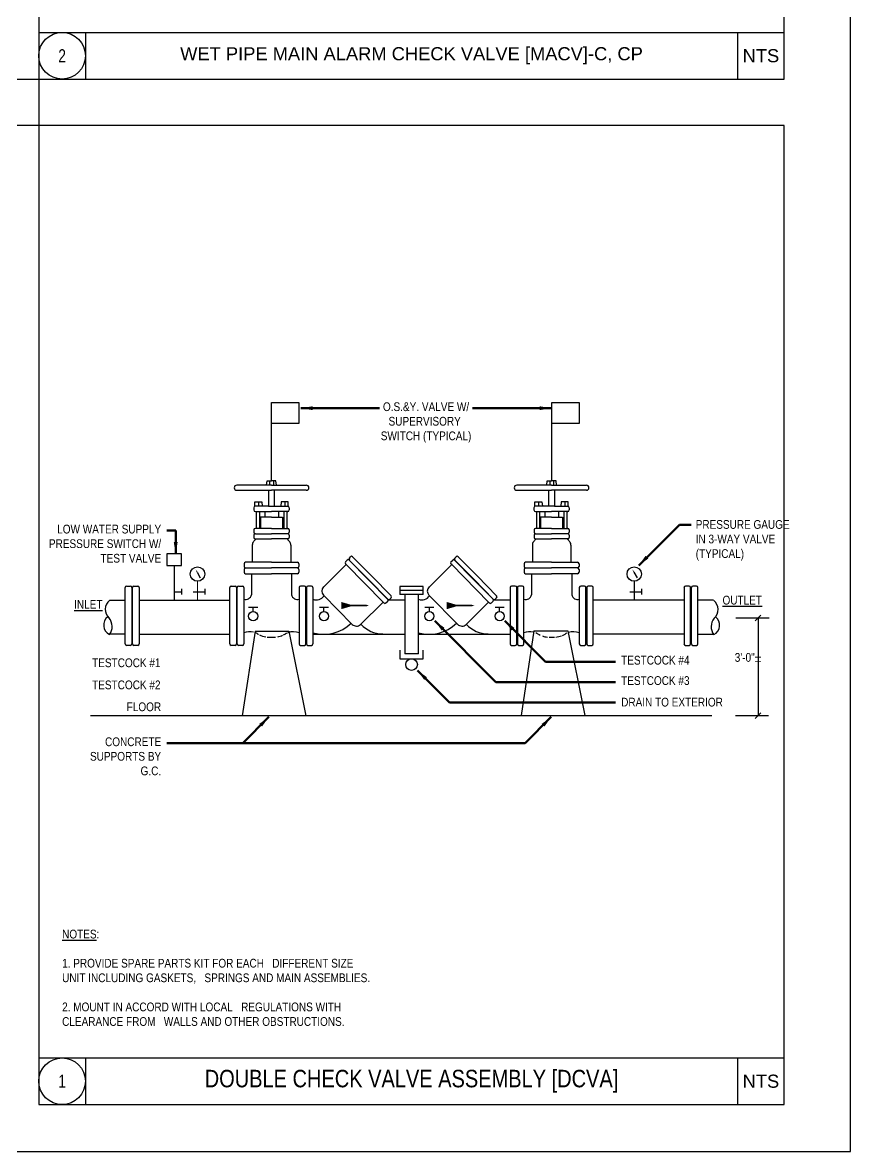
# Model space of a CAD drawing. Extents: x 2014.8 to 2046.4, y 1461.6 to 1484.9.
# Drawn here: x 2037.55 to 2046.44, y 1461.6 to 1473.71 of the extents above; entities that cross this region are included whole.
import ezdxf
from ezdxf.enums import TextEntityAlignment as Align

# ---------------------------------------------------------------- set-up
doc = ezdxf.new("R2010")
doc.units = 0
doc.header["$LTSCALE"] = 0.375
doc.header["$MEASUREMENT"] = 0
for name, color, linetype in [('G-ANNO-TEXT', 70, 'Continuous'), ('G-DETL', 12, 'Continuous'), ('G-DETL-BORD', 1, 'Continuous')]:
    doc.layers.add(name, color=color, linetype=linetype)
doc.styles.add('Arial', font='arial.ttf')
doc.styles.add('Arial Narrow', font='ARIALN.TTF')
doc.dimstyles.new('RWS-ANNOTATIVE', dxfattribs={"dimscale": 0, "dimtxt": 0.09375, "dimasz": 0.125, "dimexe": 0.0625, "dimexo": 0.0625, "dimgap": 0.09375, "dimtad": 1, "dimdec": 4, "dimzin": 3, "dimdsep": 46, "dimlunit": 4, "dimtxsty": 'Arial', "dimblk": 'OBLIQUE', "dimcen": 0.09375, "dimdle": 0.0625, "dimclrd": 256, "dimclre": 256, "dimclrt": 256, "dimadec": 4, "dimazin": 0, "dimtfac": 0.8, "dimtdec": 4, "dimtix": 1, "dimtofl": 0, "dimtmove": 1, "dimatfit": 0, "dimfxl": 1, "dimfrac": 1, "dimtolj": 1, "dimtzin": 0, "dimlwd": -1, "dimlwe": -1, "dimarcsym": 0})

# ---------------------------------------------------------------- blocks, each defined once
blk = doc.blocks.new('_Oblique')
at = {"color": 0, "linetype": 'ByBlock', "lineweight": -2}
blk.add_line((-0.5, -0.5), (0.5, 0.5), dxfattribs=at)

msp = doc.modelspace()

# ---------------------------------------------------------------- linework, layer by layer
at = {"layer": 'DEFPOINTS'}
for points in [[(2014.814, 1461.601), (2046.439, 1461.601), (2046.439, 1484.851), (2014.814, 1484.851)], [(2037.728, 1472.604), (2037.228, 1472.604), (2037.228, 1473.104), (2037.728, 1473.104)], [(2037.728, 1472.604), (2037.228, 1472.604), (2037.228, 1473.104), (2037.728, 1473.104)]]:
    msp.add_lwpolyline(points, close=True, dxfattribs=at)
at = {"layer": 'G-ANNO-TEXT'}
for p, q in [((2045.21, 1467.323), (2045.566, 1467.323)), ((2045.416, 1467.292), (2045.478, 1467.354)), ((2045.447, 1467.323), (2045.447, 1466.275)), ((2045.205, 1466.275), (2045.56, 1466.275)), ((2045.416, 1466.243), (2045.478, 1466.306))]:
    msp.add_line(p, q, dxfattribs=at)
for points in [[(2040.009, 1467.292, 0, 0.0312, 0), (2039.933, 1467.238, 0, 0, 0), (2039.384, 1466.854, 0, 0, 0), (2039.103, 1466.854, 0, 0, 0)], [(2040.759, 1467.292, 0, 0.0312, 0), (2040.675, 1467.25, 0, 0, 0), (2039.384, 1466.604, 0, 0, 0), (2039.103, 1466.604, 0, 0, 0)]]:
    msp.add_lwpolyline(points, format="xyseb", dxfattribs=at)
at = {"layer": 'G-DETL'}
for p, q in [((2040.227, 1469.635), (2040.518, 1469.635)), ((2040.227, 1468.793), (2040.227, 1469.635)), ((2040.518, 1469.635), (2040.518, 1469.409)), ((2043.235, 1468.793), (2043.235, 1469.635)), ((2043.235, 1469.635), (2043.527, 1469.635)), ((2043.527, 1469.635), (2043.527, 1469.409)), ((2040.518, 1469.409), (2040.227, 1469.409)), ((2043.527, 1469.409), (2043.235, 1469.409)), ((2040.173, 1468.747), (2040.178, 1468.794)), ((2040.178, 1468.794), (2040.226, 1468.794)), ((2040.205, 1468.794), (2040.205, 1468.747)), ((2040.273, 1468.794), (2040.226, 1468.794)), ((2040.246, 1468.794), (2040.246, 1468.747)), ((2040.278, 1468.747), (2040.273, 1468.794)), ((2043.179, 1468.747), (2043.185, 1468.794)), ((2043.185, 1468.794), (2043.232, 1468.794)), ((2043.211, 1468.794), (2043.211, 1468.747)), ((2043.279, 1468.794), (2043.232, 1468.794)), ((2043.253, 1468.794), (2043.253, 1468.747)), ((2043.284, 1468.747), (2043.279, 1468.794)), ((2040.226, 1468.747), (2039.852, 1468.747)), ((2039.852, 1468.692), (2040.226, 1468.692)), ((2040.194, 1468.692), (2040.194, 1468.522)), ((2040.226, 1468.747), (2040.599, 1468.747)), ((2040.599, 1468.692), (2040.226, 1468.692)), ((2040.257, 1468.522), (2040.257, 1468.692)), ((2043.232, 1468.747), (2042.858, 1468.747)), ((2042.858, 1468.692), (2043.232, 1468.692)), ((2043.2, 1468.522), (2043.2, 1468.692)), ((2043.232, 1468.747), (2043.605, 1468.747)), ((2043.605, 1468.692), (2043.232, 1468.692)), ((2043.264, 1468.692), (2043.264, 1468.522)), ((2040.046, 1468.569), (2040.122, 1468.569)), ((2040.046, 1468.522), (2040.046, 1468.569)), ((2040.194, 1468.522), (2040.052, 1468.522)), ((2040.084, 1468.569), (2040.084, 1468.522)), ((2040.122, 1468.569), (2040.126, 1468.522)), ((2040.194, 1468.522), (2040.257, 1468.522)), ((2040.257, 1468.522), (2040.399, 1468.522)), ((2040.329, 1468.569), (2040.325, 1468.522)), ((2040.405, 1468.569), (2040.329, 1468.569)), ((2040.367, 1468.569), (2040.367, 1468.522)), ((2040.405, 1468.522), (2040.405, 1468.569)), ((2043.052, 1468.569), (2043.128, 1468.569)), ((2043.052, 1468.522), (2043.052, 1468.569)), ((2043.2, 1468.522), (2043.058, 1468.522)), ((2043.09, 1468.569), (2043.09, 1468.522)), ((2043.128, 1468.569), (2043.132, 1468.522)), ((2043.264, 1468.522), (2043.2, 1468.522)), ((2043.264, 1468.522), (2043.405, 1468.522)), ((2043.335, 1468.569), (2043.331, 1468.522)), ((2043.411, 1468.569), (2043.335, 1468.569)), ((2043.373, 1468.569), (2043.373, 1468.522)), ((2043.411, 1468.522), (2043.411, 1468.569)), ((2040.036, 1468.506), (2040.036, 1468.481)), ((2040.052, 1468.466), (2040.226, 1468.466)), ((2040.062, 1468.466), (2040.062, 1468.283)), ((2040.095, 1468.466), (2040.095, 1468.283)), ((2040.107, 1468.404), (2040.107, 1468.283)), ((2040.226, 1468.404), (2040.107, 1468.404)), ((2040.152, 1468.466), (2040.152, 1468.404)), ((2040.399, 1468.466), (2040.226, 1468.466)), ((2040.226, 1468.404), (2040.344, 1468.404)), ((2040.299, 1468.466), (2040.299, 1468.404)), ((2040.344, 1468.404), (2040.344, 1468.283)), ((2040.356, 1468.466), (2040.356, 1468.283)), ((2040.389, 1468.466), (2040.389, 1468.283)), ((2040.415, 1468.506), (2040.415, 1468.481)), ((2043.042, 1468.506), (2043.042, 1468.481)), ((2043.058, 1468.466), (2043.232, 1468.466)), ((2043.068, 1468.466), (2043.068, 1468.283)), ((2043.101, 1468.466), (2043.101, 1468.283)), ((2043.113, 1468.404), (2043.113, 1468.283)), ((2043.232, 1468.404), (2043.113, 1468.404)), ((2043.158, 1468.466), (2043.158, 1468.404)), ((2043.405, 1468.466), (2043.232, 1468.466)), ((2043.232, 1468.404), (2043.35, 1468.404)), ((2043.305, 1468.466), (2043.305, 1468.404)), ((2043.35, 1468.404), (2043.35, 1468.283)), ((2043.363, 1468.466), (2043.363, 1468.283)), ((2043.395, 1468.466), (2043.395, 1468.283)), ((2043.421, 1468.506), (2043.421, 1468.481)), ((2040.226, 1468.283), (2040.052, 1468.283)), ((2040.226, 1468.283), (2040.399, 1468.283)), ((2043.232, 1468.283), (2043.059, 1468.283)), ((2043.232, 1468.283), (2043.405, 1468.283)), ((2040.037, 1468.268), (2040.037, 1468.242)), ((2040.037, 1468.211), (2040.037, 1468.186)), ((2040.052, 1468.227), (2040.226, 1468.227)), ((2040.052, 1468.17), (2040.226, 1468.17)), ((2040.399, 1468.227), (2040.226, 1468.227)), ((2040.399, 1468.17), (2040.226, 1468.17)), ((2040.414, 1468.268), (2040.414, 1468.242)), ((2040.414, 1468.211), (2040.414, 1468.186)), ((2043.043, 1468.268), (2043.043, 1468.242)), ((2043.043, 1468.211), (2043.043, 1468.186)), ((2043.059, 1468.227), (2043.232, 1468.227)), ((2043.059, 1468.17), (2043.232, 1468.17)), ((2043.405, 1468.227), (2043.232, 1468.227)), ((2043.405, 1468.17), (2043.232, 1468.17)), ((2043.42, 1468.268), (2043.42, 1468.242)), ((2043.42, 1468.211), (2043.42, 1468.186)), ((2040.019, 1468.104), (2040.019, 1467.92)), ((2040.433, 1468.104), (2040.433, 1467.92)), ((2043.025, 1468.104), (2043.025, 1467.92)), ((2043.439, 1468.104), (2043.439, 1467.92)), ((2040.226, 1467.92), (2039.947, 1467.92)), ((2040.226, 1467.92), (2040.504, 1467.92)), ((2041.019, 1467.925), (2041.038, 1467.944)), ((2041.051, 1467.949), (2041.265, 1467.733)), ((2041.06, 1467.944), (2041.267, 1467.735)), ((2041.061, 1467.966), (2041.074, 1467.98)), ((2041.096, 1467.98), (2041.303, 1467.77)), ((2042.151, 1467.925), (2042.17, 1467.944)), ((2042.183, 1467.949), (2042.397, 1467.733)), ((2042.192, 1467.966), (2042.206, 1467.98)), ((2042.192, 1467.944), (2042.399, 1467.735)), ((2042.228, 1467.98), (2042.435, 1467.77)), ((2043.232, 1467.92), (2042.953, 1467.92)), ((2043.232, 1467.92), (2043.51, 1467.92)), ((2039.427, 1467.815), (2039.461, 1467.754)), ((2039.931, 1467.905), (2039.931, 1467.875)), ((2039.931, 1467.844), (2039.931, 1467.813)), ((2039.947, 1467.859), (2040.226, 1467.859)), ((2039.947, 1467.798), (2040.226, 1467.798)), ((2040.01, 1467.798), (2040.01, 1467.572)), ((2040.504, 1467.859), (2040.226, 1467.859)), ((2040.504, 1467.798), (2040.226, 1467.798)), ((2040.441, 1467.798), (2040.441, 1467.572)), ((2040.52, 1467.905), (2040.52, 1467.875)), ((2040.52, 1467.844), (2040.52, 1467.813)), ((2041.027, 1467.895), (2040.784, 1467.655)), ((2041.027, 1467.895), (2041.019, 1467.903)), ((2041.424, 1467.493), (2041.027, 1467.895)), ((2042.159, 1467.895), (2041.916, 1467.655)), ((2042.159, 1467.895), (2042.151, 1467.903)), ((2042.556, 1467.493), (2042.159, 1467.895)), ((2042.937, 1467.905), (2042.937, 1467.875)), ((2042.937, 1467.844), (2042.937, 1467.813)), ((2042.953, 1467.859), (2043.232, 1467.859)), ((2042.953, 1467.798), (2043.232, 1467.798)), ((2043.016, 1467.798), (2043.016, 1467.572)), ((2043.51, 1467.859), (2043.232, 1467.859)), ((2043.51, 1467.798), (2043.232, 1467.798)), ((2043.447, 1467.798), (2043.447, 1467.572)), ((2043.526, 1467.905), (2043.526, 1467.875)), ((2043.526, 1467.844), (2043.526, 1467.813)), ((2044.114, 1467.815), (2044.149, 1467.754)), ((2041.478, 1467.516), (2041.265, 1467.733)), ((2041.473, 1467.526), (2041.267, 1467.735)), ((2041.509, 1467.561), (2041.303, 1467.77)), ((2042.61, 1467.516), (2042.397, 1467.733)), ((2042.605, 1467.526), (2042.399, 1467.735)), ((2042.641, 1467.561), (2042.435, 1467.77)), ((2038.655, 1467.514), (2038.655, 1467.649)), ((2038.671, 1467.665), (2038.71, 1467.665)), ((2038.726, 1467.649), (2038.726, 1467.044)), ((2038.734, 1467.044), (2038.734, 1467.649)), ((2038.749, 1467.665), (2038.789, 1467.665)), ((2038.804, 1467.649), (2038.804, 1467.044)), ((2039.181, 1467.604), (2039.259, 1467.604)), ((2039.259, 1467.636), (2039.259, 1467.573)), ((2039.384, 1467.604), (2039.509, 1467.604)), ((2039.509, 1467.636), (2039.509, 1467.573)), ((2039.779, 1467.044), (2039.779, 1467.649)), ((2039.794, 1467.665), (2039.834, 1467.665)), ((2039.85, 1467.649), (2039.85, 1467.044)), ((2039.857, 1467.044), (2039.857, 1467.649)), ((2039.873, 1467.665), (2039.913, 1467.665)), ((2039.928, 1467.649), (2039.928, 1467.044)), ((2040.523, 1467.649), (2040.523, 1467.044)), ((2040.578, 1467.665), (2040.538, 1467.665)), ((2040.594, 1467.044), (2040.594, 1467.649)), ((2040.6, 1467.649), (2040.6, 1467.044)), ((2040.655, 1467.665), (2040.615, 1467.665)), ((2040.671, 1467.044), (2040.671, 1467.649)), ((2041.092, 1467.254), (2040.784, 1467.567)), ((2041.603, 1467.662), (2041.603, 1467.574)), ((2041.853, 1467.662), (2041.603, 1467.662)), ((2041.853, 1467.618), (2041.603, 1467.618)), ((2041.853, 1467.574), (2041.603, 1467.574)), ((2041.655, 1467.574), (2041.655, 1466.938)), ((2041.803, 1466.938), (2041.803, 1467.574)), ((2041.853, 1467.574), (2041.853, 1467.662)), ((2042.224, 1467.254), (2041.915, 1467.567)), ((2042.787, 1467.649), (2042.787, 1467.044)), ((2042.842, 1467.665), (2042.802, 1467.665)), ((2042.857, 1467.044), (2042.857, 1467.649)), ((2042.864, 1467.649), (2042.864, 1467.044)), ((2042.919, 1467.665), (2042.879, 1467.665)), ((2042.934, 1467.044), (2042.934, 1467.649)), ((2043.529, 1467.649), (2043.529, 1467.044)), ((2043.584, 1467.665), (2043.544, 1467.665)), ((2043.6, 1467.044), (2043.6, 1467.649)), ((2043.608, 1467.649), (2043.608, 1467.044)), ((2043.663, 1467.665), (2043.623, 1467.665)), ((2043.678, 1467.044), (2043.678, 1467.649)), ((2044.072, 1467.604), (2044.197, 1467.604)), ((2044.197, 1467.636), (2044.197, 1467.573)), ((2044.653, 1467.649), (2044.653, 1467.044)), ((2044.708, 1467.665), (2044.668, 1467.665)), ((2044.724, 1467.044), (2044.724, 1467.649)), ((2044.731, 1467.649), (2044.731, 1467.044)), ((2044.787, 1467.665), (2044.747, 1467.665)), ((2044.802, 1467.044), (2044.802, 1467.649)), ((2038.487, 1467.514), (2038.655, 1467.514)), ((2038.655, 1467.148), (2038.655, 1467.514)), ((2038.804, 1467.514), (2039.779, 1467.514)), ((2039.979, 1467.438), (2040.078, 1467.438)), ((2040.028, 1467.391), (2040.028, 1467.438)), ((2040.739, 1467.438), (2040.837, 1467.438)), ((2040.788, 1467.391), (2040.788, 1467.438)), ((2041.181, 1467.253), (2041.424, 1467.493)), ((2041.424, 1467.493), (2041.432, 1467.485)), ((2041.454, 1467.484), (2041.473, 1467.504)), ((2041.655, 1467.514), (2041.478, 1467.514)), ((2041.496, 1467.525), (2041.509, 1467.539)), ((2041.871, 1467.438), (2041.969, 1467.438)), ((2041.92, 1467.391), (2041.92, 1467.438)), ((2042.313, 1467.253), (2042.556, 1467.493)), ((2042.556, 1467.493), (2042.564, 1467.485)), ((2042.586, 1467.484), (2042.605, 1467.504)), ((2042.787, 1467.514), (2042.61, 1467.514)), ((2042.625, 1467.438), (2042.723, 1467.438)), ((2042.627, 1467.525), (2042.641, 1467.539)), ((2042.674, 1467.391), (2042.674, 1467.438)), ((2044.653, 1467.514), (2043.678, 1467.514)), ((2044.97, 1467.514), (2044.802, 1467.514)), ((2043.042, 1467.186), (2042.904, 1466.277)), ((2043.042, 1467.186), (2043.404, 1467.186)), ((2043.404, 1467.186), (2043.588, 1466.277)), ((2038.655, 1467.148), (2038.487, 1467.148)), ((2038.655, 1467.044), (2038.655, 1467.148)), ((2038.804, 1467.148), (2039.779, 1467.148)), ((2040.049, 1467.18), (2039.911, 1466.272)), ((2040.049, 1467.18), (2040.411, 1467.18)), ((2040.411, 1467.18), (2040.595, 1466.272)), ((2040.671, 1467.148), (2041.655, 1467.148)), ((2041.803, 1467.148), (2042.787, 1467.148)), ((2044.653, 1467.148), (2043.678, 1467.148)), ((2044.802, 1467.148), (2044.97, 1467.148)), ((2038.71, 1467.029), (2038.671, 1467.029)), ((2038.789, 1467.029), (2038.749, 1467.029)), ((2039.834, 1467.029), (2039.794, 1467.029)), ((2039.913, 1467.029), (2039.873, 1467.029)), ((2040.538, 1467.029), (2040.578, 1467.029)), ((2040.615, 1467.029), (2040.655, 1467.029)), ((2041.603, 1466.979), (2041.603, 1466.886)), ((2041.853, 1466.886), (2041.853, 1466.979)), ((2042.802, 1467.029), (2042.842, 1467.029)), ((2042.879, 1467.029), (2042.919, 1467.029)), ((2043.544, 1467.029), (2043.584, 1467.029)), ((2043.623, 1467.029), (2043.663, 1467.029)), ((2044.668, 1467.029), (2044.708, 1467.029)), ((2044.747, 1467.029), (2044.787, 1467.029)), ((2041.603, 1466.886), (2041.853, 1466.886)), ((2041.803, 1466.938), (2041.655, 1466.938)), ((2038.281, 1466.276), (2044.951, 1466.276))]:
    msp.add_line(p, q, dxfattribs=at)
msp.add_lwpolyline([(2039.103, 1467.886), (2039.259, 1467.886), (2039.259, 1468.011), (2039.103, 1468.011)], close=True, dxfattribs=at)
at = {"layer": 'G-DETL', "const_width": 0.0141}
for points in [[(2039.181, 1467.514), (2039.181, 1467.886)], [(2039.431, 1467.514), (2039.431, 1467.717)], [(2044.118, 1467.514), (2044.118, 1467.717)]]:
    msp.add_lwpolyline(points, dxfattribs=at)
at = {"layer": 'G-DETL'}
for points in [[(2041.271, 1467.456, 0, 0.0676, 0), (2041.163, 1467.456, 0.0156, 0.0156, 0), (2041.079, 1467.456, 0.0156, 0.0769, 0), (2040.975, 1467.456, 0.0769, 0.0769, 0)], [(2042.403, 1467.456, 0, 0.0676, 0), (2042.295, 1467.456, 0.0156, 0.0156, 0), (2042.211, 1467.456, 0.0156, 0.0769, 0), (2042.107, 1467.456, 0.0769, 0.0769, 0)]]:
    msp.add_lwpolyline(points, format="xyseb", dxfattribs=at)
for centre, radius in [((2039.431, 1467.794), 0.0771), ((2044.118, 1467.794), 0.0771), ((2040.028, 1467.342), 0.0491), ((2040.788, 1467.342), 0.0491), ((2041.92, 1467.342), 0.0491), ((2042.674, 1467.342), 0.0491), ((2041.728, 1466.823), 0.0625)]:
    msp.add_circle(centre, radius, dxfattribs=at)
for centre, radius, start, end in [((2039.852, 1468.72), 0.0275, 90, 270), ((2040.599, 1468.72), 0.0275, 270, 90), ((2042.858, 1468.72), 0.0275, 90, 270), ((2043.605, 1468.72), 0.0275, 270, 90), ((2040.052, 1468.506), 0.0156, 90, 180), ((2040.399, 1468.506), 0.0156, 0, 90), ((2043.058, 1468.506), 0.0156, 90, 180), ((2043.405, 1468.506), 0.0156, 0, 90), ((2040.052, 1468.481), 0.0156, 180, 270), ((2040.399, 1468.481), 0.0156, 270, 0), ((2043.058, 1468.481), 0.0156, 180, 270), ((2043.405, 1468.481), 0.0156, 270, 0), ((2040.052, 1468.268), 0.0156, 90, 180), ((2040.399, 1468.268), 0.0156, 0, 90), ((2043.059, 1468.268), 0.0156, 90, 180), ((2043.405, 1468.268), 0.0156, 0, 90), ((2037.779, 1469.927), 2.876, 321.5293, 322.3345), ((2040.052, 1468.242), 0.0156, 180, 270), ((2040.052, 1468.211), 0.0156, 90, 180), ((2040.052, 1468.186), 0.0156, 180, 270), ((2042.672, 1469.927), 2.876, 217.6655, 218.4707), ((2040.399, 1468.242), 0.0156, 270, 0), ((2040.399, 1468.211), 0.0156, 0, 90), ((2040.399, 1468.186), 0.0156, 270, 0), ((2040.785, 1469.927), 2.876, 321.5293, 322.3345), ((2043.059, 1468.242), 0.0156, 180, 270), ((2043.059, 1468.211), 0.0156, 90, 180), ((2043.059, 1468.186), 0.0156, 180, 270), ((2045.679, 1469.927), 2.876, 217.6655, 218.4707), ((2043.405, 1468.242), 0.0156, 270, 0), ((2043.405, 1468.211), 0.0156, 0, 90), ((2043.405, 1468.186), 0.0156, 270, 0), ((2040.073, 1468.105), 0.054, 141.5293, 181.0401), ((2040.379, 1468.105), 0.054, 358.9599, 38.4707), ((2043.079, 1468.105), 0.054, 141.5293, 181.0401), ((2043.385, 1468.105), 0.054, 358.9599, 38.4707), ((2039.947, 1467.905), 0.0156, 90, 180), ((2040.504, 1467.905), 0.0156, 0, 90), ((2041.03, 1467.914), 0.0156, 134.6104, 224.6104), ((2041.049, 1467.933), 0.0156, 44.6104, 134.6104), ((2041.072, 1467.955), 0.0156, 134.6104, 224.6104), ((2041.085, 1467.969), 0.0156, 44.6104, 134.6104), ((2042.162, 1467.914), 0.0156, 134.6104, 224.6104), ((2042.181, 1467.933), 0.0156, 44.6104, 134.6104), ((2042.203, 1467.955), 0.0156, 134.6104, 224.6104), ((2042.217, 1467.969), 0.0156, 44.6104, 134.6104), ((2042.953, 1467.905), 0.0156, 90, 180), ((2043.51, 1467.905), 0.0156, 0, 90), ((2039.947, 1467.875), 0.0156, 180, 270), ((2039.947, 1467.844), 0.0156, 90, 180), ((2039.947, 1467.813), 0.0156, 180, 270), ((2040.504, 1467.875), 0.0156, 270, 0), ((2040.504, 1467.844), 0.0156, 0, 90), ((2040.504, 1467.813), 0.0156, 270, 0), ((2042.953, 1467.875), 0.0156, 180, 270), ((2042.953, 1467.844), 0.0156, 90, 180), ((2042.953, 1467.813), 0.0156, 180, 270), ((2043.51, 1467.875), 0.0156, 270, 0), ((2043.51, 1467.844), 0.0156, 0, 90), ((2043.51, 1467.813), 0.0156, 270, 0), ((2038.671, 1467.649), 0.0156, 90, 180), ((2038.71, 1467.649), 0.0156, 0, 90), ((2038.749, 1467.649), 0.0156, 90, 180), ((2038.789, 1467.649), 0.0156, 0, 90), ((2039.794, 1467.649), 0.0156, 90, 180), ((2039.834, 1467.649), 0.0156, 0, 90), ((2039.873, 1467.649), 0.0156, 90, 180), ((2039.913, 1467.649), 0.0156, 0, 90), ((2039.947, 1467.586), 0.0651, 253.6496, 346.9986), ((2040.504, 1467.586), 0.0651, 193.0014, 286.3504), ((2040.538, 1467.649), 0.0156, 90, 180), ((2040.578, 1467.649), 0.0156, 0, 90), ((2040.615, 1467.649), 0.0156, 90, 180), ((2040.655, 1467.649), 0.0156, 0, 90), ((2040.705, 1467.62), 0.103, 250.6149, 325.0355), ((2040.828, 1467.611), 0.0625, 134.6104, 224.6104), ((2041.498, 1467.55), 0.0156, 314.6104, 44.6104), ((2041.837, 1467.62), 0.103, 250.6149, 325.0355), ((2041.96, 1467.611), 0.0625, 134.6104, 224.6104), ((2042.63, 1467.55), 0.0156, 314.6104, 44.6104), ((2042.802, 1467.649), 0.0156, 90, 180), ((2042.842, 1467.649), 0.0156, 0, 90), ((2042.879, 1467.649), 0.0156, 90, 180), ((2042.919, 1467.649), 0.0156, 0, 90), ((2042.953, 1467.586), 0.0651, 253.6496, 346.9986), ((2043.511, 1467.586), 0.0651, 193.0014, 286.3504), ((2043.544, 1467.649), 0.0156, 90, 180), ((2043.584, 1467.649), 0.0156, 0, 90), ((2043.623, 1467.649), 0.0156, 90, 180), ((2043.663, 1467.649), 0.0156, 0, 90), ((2044.668, 1467.649), 0.0156, 90, 180), ((2044.708, 1467.649), 0.0156, 0, 90), ((2044.747, 1467.649), 0.0156, 90, 180), ((2044.787, 1467.649), 0.0156, 0, 90), ((2038.566, 1467.415), 0.125, 129.0932, 227.9726), ((2041.443, 1467.495), 0.0156, 224.6104, 314.6104), ((2041.462, 1467.515), 0.0156, 314.6104, 44.6104), ((2041.485, 1467.537), 0.0156, 224.6104, 314.6104), ((2042.575, 1467.495), 0.0156, 224.6104, 314.6104), ((2042.616, 1467.537), 0.0156, 224.6104, 314.6104), ((2042.594, 1467.515), 0.0156, 314.6104, 44.6104), ((2044.893, 1467.413), 0.125, 312.0274, 50.9068), ((2038.535, 1467.246), 0.111, 126.3774, 244.2538), ((2038.373, 1467.231), 0.142, 323.3694, 39.8027), ((2045.086, 1467.229), 0.142, 140.1973, 216.6306), ((2044.924, 1467.244), 0.111, 295.7462, 53.6226), ((2040.786, 1467.571), 0.423, 254.1501, 313.9947), ((2041.137, 1467.298), 0.0625, 224.6104, 314.6104), ((2041.421, 1467.47), 0.319, 222.0408, 269.5445), ((2041.918, 1467.571), 0.423, 254.1501, 313.9947), ((2042.269, 1467.298), 0.0625, 224.6104, 314.6104), ((2042.553, 1467.47), 0.319, 222.0408, 269.5445), ((2039.99, 1466.997), 0.178, 76.2399, 110.2848), ((2039.99, 1466.997), 0.178, 59.785, 70.6383), ((2040.205, 1467.365), 0.248, 239.785, 241.1385), ((2040.205, 1467.365), 0.248, 243.9084, 260.2237), ((2040.205, 1467.365), 0.248, 263.7513, 274.8491), ((2040.246, 1467.365), 0.248, 265.1509, 274.9632), ((2040.246, 1467.365), 0.248, 278.4905, 278.4927), ((2040.246, 1467.365), 0.248, 280.8258, 293.2355), ((2040.246, 1467.365), 0.248, 295.4752, 300.215), ((2040.461, 1466.997), 0.178, 112.9374, 120.215), ((2040.461, 1466.997), 0.178, 69.7152, 109.4156), ((2042.996, 1466.997), 0.178, 77.684, 110.2848), ((2042.996, 1466.997), 0.178, 59.785, 68.1077), ((2043.211, 1467.365), 0.248, 239.785, 245.4262), ((2043.211, 1467.365), 0.248, 251.691, 264.6467), ((2043.211, 1467.365), 0.248, 268.3622, 274.8491), ((2043.253, 1467.365), 0.248, 265.1509, 272.5718), ((2043.253, 1467.365), 0.248, 275.825, 289.5611), ((2043.253, 1467.365), 0.248, 292.2065, 300.215), ((2043.467, 1466.997), 0.178, 114.2037, 120.215), ((2043.467, 1466.997), 0.178, 69.7152, 108.2105), ((2038.671, 1467.044), 0.0156, 180, 270), ((2038.71, 1467.044), 0.0156, 270, 0), ((2038.749, 1467.044), 0.0156, 180, 270), ((2038.789, 1467.044), 0.0156, 270, 0), ((2039.794, 1467.044), 0.0156, 180, 270), ((2039.834, 1467.044), 0.0156, 270, 0), ((2039.873, 1467.044), 0.0156, 180, 270), ((2039.913, 1467.044), 0.0156, 270, 0), ((2040.538, 1467.044), 0.0156, 180, 270), ((2040.578, 1467.044), 0.0156, 270, 0), ((2040.615, 1467.044), 0.0156, 180, 270), ((2040.655, 1467.044), 0.0156, 270, 0), ((2042.802, 1467.044), 0.0156, 180, 270), ((2042.842, 1467.044), 0.0156, 270, 0), ((2042.879, 1467.044), 0.0156, 180, 270), ((2042.919, 1467.044), 0.0156, 270, 0), ((2043.544, 1467.044), 0.0156, 180, 270), ((2043.584, 1467.044), 0.0156, 270, 0), ((2043.623, 1467.044), 0.0156, 180, 270), ((2043.663, 1467.044), 0.0156, 270, 0), ((2044.668, 1467.044), 0.0156, 180, 270), ((2044.708, 1467.044), 0.0156, 270, 0), ((2044.747, 1467.044), 0.0156, 180, 270), ((2044.787, 1467.044), 0.0156, 270, 0)]:
    msp.add_arc(centre, radius, start, end, dxfattribs=at)
for points in [[(2039.432, 1467.818), (2039.422, 1467.812), (2039.41, 1467.844)], [(2044.119, 1467.818), (2044.109, 1467.812), (2044.098, 1467.844)]]:
    msp.add_solid(points, dxfattribs=at)
at = {"layer": 'G-DETL-BORD'}
for p, q in [((2037.728, 1473.604), (2045.728, 1473.604)), ((2038.228, 1473.604), (2038.228, 1473.104)), ((2045.228, 1473.604), (2045.228, 1473.104)), ((2037.728, 1462.604), (2045.728, 1462.604)), ((2038.228, 1462.604), (2038.228, 1462.104)), ((2045.228, 1462.604), (2045.228, 1462.104))]:
    msp.add_line(p, q, dxfattribs=at)
for points in [[(2037.728, 1473.104), (2045.728, 1473.104), (2045.728, 1483.604), (2037.728, 1483.604)], [(2037.728, 1462.104), (2045.728, 1462.104), (2045.728, 1472.604), (2037.728, 1472.604)]]:
    msp.add_lwpolyline(points, close=True, dxfattribs=at)
for centre in [(2037.978, 1473.354), (2037.978, 1462.354)]:
    msp.add_circle(centre, 0.25, dxfattribs=at)

# ---------------------------------------------------------------- texts
at = {"layer": 'G-ANNO-TEXT'}
for s, insert, char_height, width, attachment_point, style in [('WET PIPE MAIN ALARM CHECK VALVE [MACV]-C, CP', (2041.728, 1473.354), 0.14062, 7.33323, 5, 'Arial'), ('NTS', (2045.478, 1473.353), 0.1406, 0.00168, 5, 'Arial'), ('O.S.&Y. VALVE W/ SUPERVISORY  SWITCH (TYPICAL)', (2041.884, 1469.636), 0.09375, 1, 2, 'Arial Narrow'), ('{\\LOUTLET}', (2045.066, 1467.561), 0.0938, 0.31775, 1, 'Arial Narrow'), ('{\\LINLET}', (2038.107, 1467.515), 0.0938, 0.22825, 1, 'Arial Narrow'), ('3\'-0"%%P', (2045.197, 1466.947), 0.0938, 0.16043, 1, 'Arial Narrow'), ('TESTCOCK #1', (2039.034, 1466.889), 0.09375, 0.95725, 3, 'Arial Narrow'), ('TESTCOCK #4', (2043.978, 1466.917), 0.09375, 0.89492, 1, 'Arial Narrow'), ('TESTCOCK #3', (2043.978, 1466.698), 0.09375, 0.91198, 1, 'Arial Narrow'), ('TESTCOCK #2', (2039.034, 1466.652), 0.09375, 0.81827, 3, 'Arial Narrow'), ('FLOOR', (2039.041, 1466.417), 0.0938, 0.27751, 3, 'Arial Narrow'), ('CONCRETE SUPPORTS BY G.C.', (2039.041, 1466.042), 0.09375, 0.91728, 3, 'Arial Narrow'), ('{\\LNOTES}: \\P\\P1. PROVIDE SPARE PARTS KIT FOR EACH   DIFFERENT SIZE UNIT INCLUDING GASKETS,   SPRINGS AND MAIN ASSEMBLIES. \\P\\P2. MOUNT IN ACCORD WITH LOCAL   REGULATIONS WITH CLEARANCE FROM   WALLS AND OTHER OBSTRUCTIONS.', (2037.978, 1463.979), 0.09375, 3.31939, 1, 'Arial Narrow'), ('DOUBLE CHECK VALVE ASSEMBLY [DCVA]', (2041.728, 1462.354), 0.18748, 7.33323, 5, 'Arial Narrow'), ('NTS', (2045.478, 1462.353), 0.1406, 0.00168, 5, 'Arial')]:
    msp.add_mtext(s, dxfattribs=dict(at, insert=insert, char_height=char_height, width=width, attachment_point=attachment_point, style=style))
at = {"layer": 'G-ANNO-TEXT', "char_height": 0.09375, "style": 'Arial Narrow'}
for s, width, insert, attachment_point in [('LOW WATER SUPPLY PRESSURE SWITCH W/ TEST VALVE', 1.3125, (2039.041, 1468.323), 3), ('PRESSURE GAUGE IN 3-WAY VALVE\\P(TYPICAL)', 1.10625, (2044.778, 1468.373), 1), ('DRAIN TO EXTERIOR', 1.1375, (2043.978, 1466.467), 1)]:
    msp.add_mtext_dynamic_manual_height_columns(s, width=width, gutter_width=0.469, heights=[0], dxfattribs=dict(at, insert=insert, attachment_point=attachment_point))
at = {"layer": 'G-ANNO-TEXT', "style": 'Arial', "width": 0.75}
for tag, p in [('2', (2037.978, 1473.354)), ('1', (2037.978, 1462.354))]:
    msp.add_attdef(tag, text='', height=0.141, dxfattribs=at).set_placement(p, align=Align.MIDDLE)

# ---------------------------------------------------------------- leaders
at = {"layer": 'G-ANNO-TEXT'}
for points in [[(2040.541, 1469.573), (2040.884, 1469.573), (2041.384, 1469.573)], [(2043.228, 1469.573), (2042.884, 1469.573), (2042.384, 1469.573)], [(2044.166, 1467.886), (2044.603, 1468.323), (2044.728, 1468.323)], [(2039.197, 1468.011), (2039.197, 1468.261), (2039.103, 1468.261)], [(2041.978, 1467.292), (2042.634, 1466.636), (2043.916, 1466.636)], [(2042.728, 1467.292), (2043.166, 1466.854), (2043.916, 1466.854)], [(2041.791, 1466.761), (2042.134, 1466.417), (2043.916, 1466.417)], [(2043.228, 1466.261), (2042.947, 1465.979), (2039.103, 1465.979)], [(2040.197, 1466.261), (2039.916, 1465.979)]]:
    msp.add_leader(points, dimstyle='RWS-ANNOTATIVE', override={"dimscale": 1, "dimasz": 0.125, "dimgap": 0.09375, "dimtad": 0, "dimclrd": 256, "dimlwd": 65535}, dxfattribs=at)

doc.saveas('drawing.dxf')
